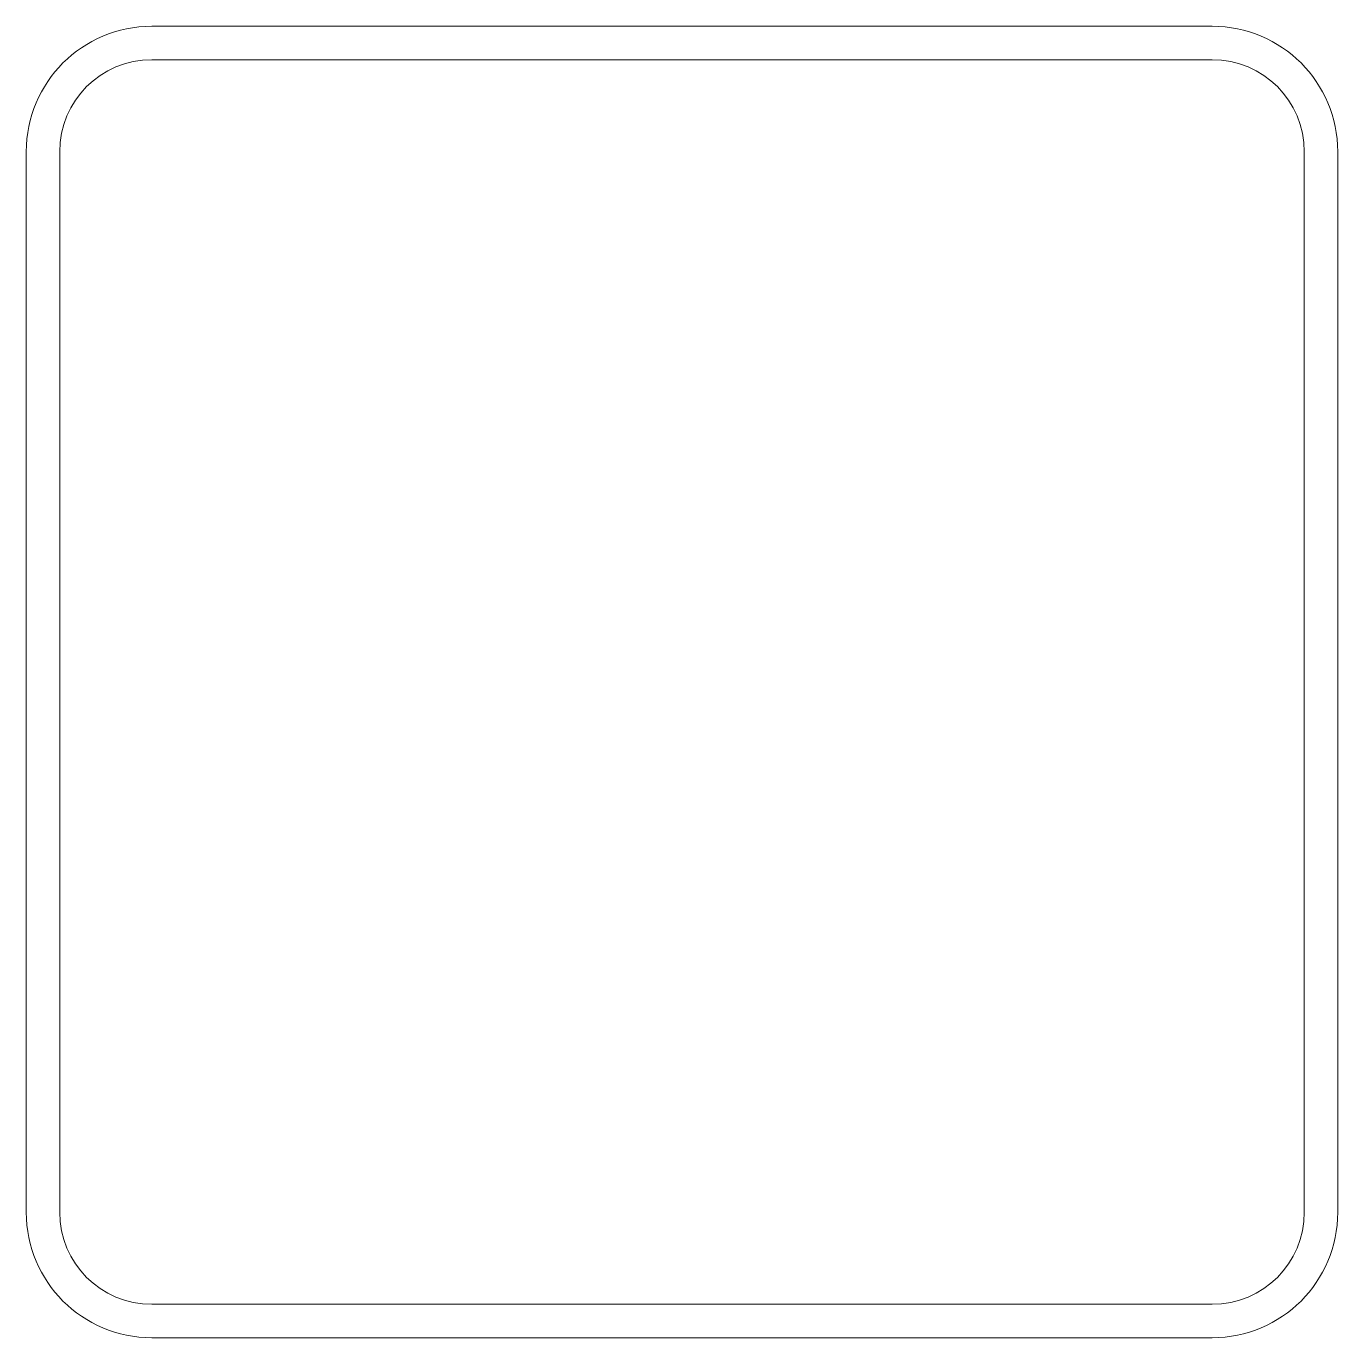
# Model space of a CAD drawing. Header units: inches. Extents: x -1.67 to 1.67, y -1.67 to 1.67.
import ezdxf

# ---------------------------------------------------------------- set-up
doc = ezdxf.new("R2010")
doc.units = ezdxf.units.IN
doc.header["$MEASUREMENT"] = 0

msp = doc.modelspace()

# ---------------------------------------------------------------- linework, layer by layer
at = {"color": 7, "linetype": 'Continuous', "lineweight": 15}
for p, q in [((1.3475, 1.6665), (-1.3475, 1.6665)), ((1.3475, 1.5815), (-1.3475, 1.5815)), ((-1.6665, 1.3475), (-1.6665, -1.3475)), ((-1.5815, 1.3475), (-1.5815, -1.3475)), ((1.5815, -1.3475), (1.5815, 1.3475)), ((1.6665, -1.3475), (1.6665, 1.3475)), ((-1.3475, -1.5815), (1.3475, -1.5815)), ((-1.3475, -1.6665), (1.3475, -1.6665))]:
    msp.add_line(p, q, dxfattribs=at)
for centre, radius, start, end in [((-1.3475, 1.3475), 0.319, 90, 180), ((1.3475, 1.3475), 0.319, 0, 90), ((-1.3475, 1.3475), 0.234, 90, 180), ((1.3475, 1.3475), 0.234, 0, 90), ((-1.3475, -1.3475), 0.319, 180, 270), ((-1.3475, -1.3475), 0.234, 180, 270), ((1.3475, -1.3475), 0.234, 270, 0), ((1.3475, -1.3475), 0.319, 270, 0)]:
    msp.add_arc(centre, radius, start, end, dxfattribs=at)

doc.saveas('drawing.dxf')
